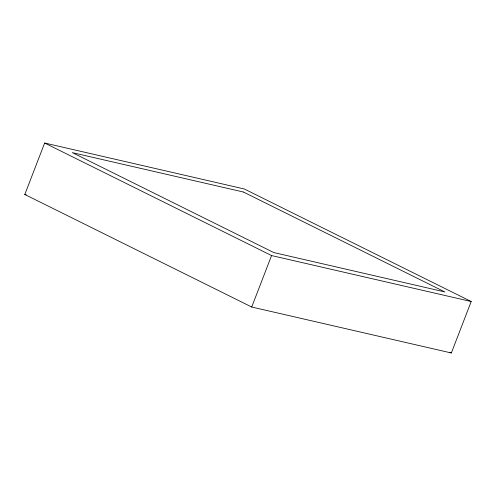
<?xml version="1.0" encoding="UTF-8"?>
<svg xmlns="http://www.w3.org/2000/svg" width="496" height="496" viewBox="0 0 496 496"><rect width="100%" height="100%" fill="white"/><g stroke="black" fill="none" stroke-linecap="round" stroke-linejoin="round"><path stroke-width="0.74" d="M24.8 194.482L44.659 143.022L244.286 188.976L471.2 301.518L451.341 352.978L251.714 307.024L24.8 194.482L26.307 194.829M251.714 307.024L271.572 255.564L471.2 301.518M44.659 143.022L271.572 255.564M449.953 352.29L451.341 352.978M243.387 192.02L72.354 152.644L273.829 252.569L444.862 291.946L243.387 192.02"/></g></svg>
